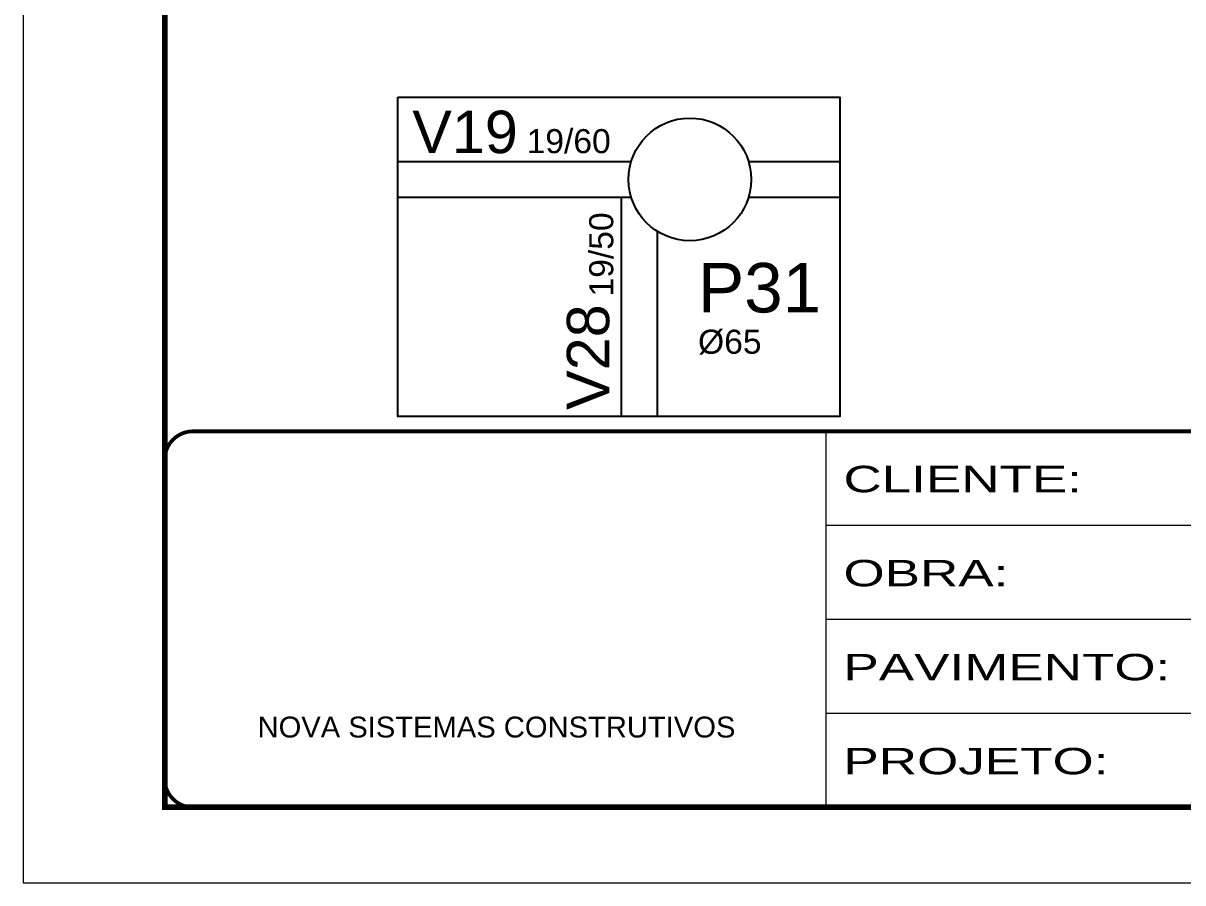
# Model space of a CAD drawing. Header units: millimetres. Extents: x 1945 to 8225, y 304 to 15137.
# Drawn here: x 6700 to 7314, y 2601 to 3057 of the extents above; entities that cross this region are included whole.
import ezdxf

# ---------------------------------------------------------------- set-up
doc = ezdxf.new("R2010")
doc.units = ezdxf.units.MM
doc.linetypes.add('CONTINUO', pattern=[0])
doc.linetypes.add('DASHED', pattern=[0.75, 0.5, -0.25])
for name, color, linetype in [('1', 3, 'Continuous'), ('212', 3, 'Continuous'), ('213', 3, 'Continuous'), ('220', 5, 'Continuous'), ('222', 6, 'Continuous'), ('233', 6, 'Continuous'), ('Painéis', 200, 'Continuous')]:
    doc.layers.add(name, color=color, linetype=linetype)
doc.layers.add('Folhas', color=255, linetype='Continuous', lineweight=9)
doc.layers.add('SARRAFO DE PRESSAO', color=251, linetype='DASHED', lineweight=9)
doc.styles.add('ARIAL', font='arial.ttf')
doc.styles.get("Standard").update_dxf_attribs({"font": 'arial.ttf'})
doc.styles.add('Tecnologia', font='')
doc.styles.get('Tecnologia').set_extended_font_data('Forgotten Futurist')

# ---------------------------------------------------------------- blocks, each defined once
blk = doc.blocks.new('9999999999')
at = {"color": 30, "linetype": 'CONTINUO'}
for p, q in [((98564.56196592061, 34230.20511460536), (98564.56196592061, 34429.44862801625)), ((98564.56196592061, 34379.63774966353), (99583.97835781069, 34379.63774966353)), ((98564.56196592061, 34329.8268713108), (99487.97835781069, 34329.8268713108)), ((98564.56196592063, 34280.01599295808), (99487.97835781069, 34280.01599295808))]:
    blk.add_line(p, q, dxfattribs=at)
at = {"color": 30, "linetype": 'CONTINUO', "const_width": 2}
blk.add_lwpolyline([(99583.97835781069, 34230.20511460536), (99583.97835781069, 34414.44862801625, 0.4142135623730951), (99568.97835781069, 34429.44862801625), (98228.97835781069, 34429.44862801625, 0.4142135623730951), (98213.97835781069, 34414.44862801625), (98213.97835781069, 34245.20511460536, 0.4142135623730951), (98228.97835781069, 34230.20511460536), (99583.97835781069, 34230.20511460536)], format="xyb", dxfattribs=at)
at = {"layer": 'Folhas'}
blk.add_lwpolyline([(98138.97835781069, 34190.20511460536), (99623.97835781069, 34190.20511460536), (99623.97835781069, 35240.20511460536), (98138.97835781069, 35240.20511460536)], close=True, dxfattribs=at)
at = {"layer": 'Folhas', "color": 30, "const_width": 3}
blk.add_lwpolyline([(98213.97835781069, 34230.20511460536), (99583.97835781069, 34230.20511460536), (99583.97835781069, 35200.20511460536), (98213.97835781069, 35200.20511460536)], close=True, dxfattribs=at)
at = {"color": 7, "linetype": 'Continuous', "ltscale": 5, "style": 'ARIAL'}
blk.add_text('NOVA SISTEMAS CONSTRUTIVOS', height=11.0592, dxfattribs=at).set_placement((98263.18703214587, 34267.21182737108))
at = {"layer": 'Folhas', "color": 7, "style": 'Tecnologia', "width": 1.5}
for s, p in [('CLIENTE:', (98573.65419061291, 34397.16605924374)), ('OBRA:', (98573.65419061291, 34347.31415840245)), ('PAVIMENTO:', (98573.65419061291, 34297.50328004972)), ('PROJETO:', (98573.65419061291, 34247.692401697))]:
    blk.add_text(s, height=14, dxfattribs=at).set_placement(p)

msp = doc.modelspace()

# ---------------------------------------------------------------- linework, layer by layer
at = {"layer": '1'}
for p, q in [((6898.379423152088, 2983.596187377016), (7022.084028985169, 2983.596187377016)), ((7084.205169985169, 2983.596187377016), (7132.539593410664, 2983.596187377016)), ((6898.379423152088, 2964.596187377016), (7022.08639598517, 2964.596187377016)), ((7016.958970985168, 2848.474392756632), (7016.958970985168, 2964.596026377016)), ((7084.205786985171, 2964.596187377016), (7132.539593410664, 2964.596187377016)), ((7035.958970985168, 2848.474392756632), (7035.958970985168, 2946.532695377015))]:
    msp.add_line(p, q, dxfattribs=at)
at = {"layer": '222'}
msp.add_circle((7053.144207985169, 2974.096187377016), 32.5, dxfattribs=at)
at = {"layer": 'Painéis'}
msp.add_lwpolyline([(6898.379423152088, 3017.753145827826), (7132.539593410664, 3017.753145827826), (7132.539593410664, 2848.474392756632), (6898.379423152088, 2848.474392756632)], close=True, dxfattribs=at)

# ---------------------------------------------------------------- block references
at = {"layer": 'SARRAFO DE PRESSAO', "color": 6, "linetype": 'ByBlock'}
msp.add_blockref('9999999999', (-91439.12120352231, -31588.84694487316), dxfattribs=at)

# ---------------------------------------------------------------- texts
at = {"layer": '212'}
msp.add_text('19/60', height=12.75, dxfattribs=at).set_placement((6966.638184718213, 2987.999751377016))
msp.add_text('19/50', height=12.75, rotation=90, dxfattribs=at).set_placement((7012.537288985168, 2912.049161684094))
at = {"layer": '213'}
msp.add_text('%%c65', height=12.75, dxfattribs=at).set_placement((7057.467920985167, 2881.706394377015))
at = {"layer": '220'}
msp.add_text('P31', height=26.25, dxfattribs=at).set_placement((7057.467920985167, 2903.573570377015))
at = {"layer": '233'}
msp.add_text('V19', height=22.5, dxfattribs=at).set_placement((6906.050079359135, 2987.999751377016))
msp.add_text('V28', height=22.5, rotation=90, dxfattribs=at).set_placement((7010.426829985168, 2851.958185363064))

doc.saveas('drawing.dxf')
